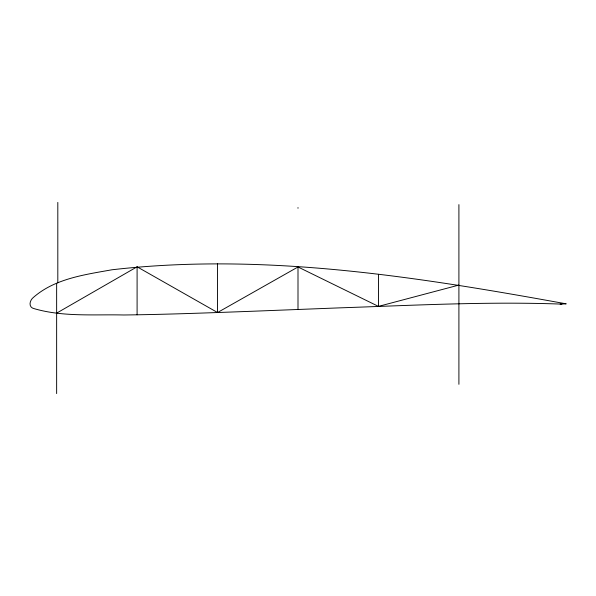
<?xml version="1.0" encoding="UTF-8"?>
<svg xmlns="http://www.w3.org/2000/svg" width="596" height="596" viewBox="0 0 596 596"><rect width="100%" height="100%" fill="white"/><g stroke="black" fill="none" stroke-linecap="round" stroke-linejoin="round"><path stroke-width="0.89" d="M56.642 313.131L137.095 266.814L217.547 312.527L298 266.978L378.453 306.389L458.905 285.074M560.091 304.042L566.2 303.841C416.835 276.767 263.864 252.279 111.884 269.787C84.93 274.637 55.063 278.57 33.667 297.195C29.502 300.213 27.938 307.543 34.471 308.743C63.303 317.065 94.012 314.286 123.685 314.986C166.359 314.494 208.995 312.84 251.639 311.283L340.212 307.841C414.071 305.316 488.012 301.353 561.924 304.124M458.905 204.622L458.905 384.308M378.453 274.324L378.453 306.389M298 207.579L298 208.272M298 266.978L298 309.488M217.547 263.767L217.547 312.527M137.095 266.814L137.095 314.8M57.812 202.416L57.812 282.869M56.642 283.361L56.642 393.583"/></g></svg>
